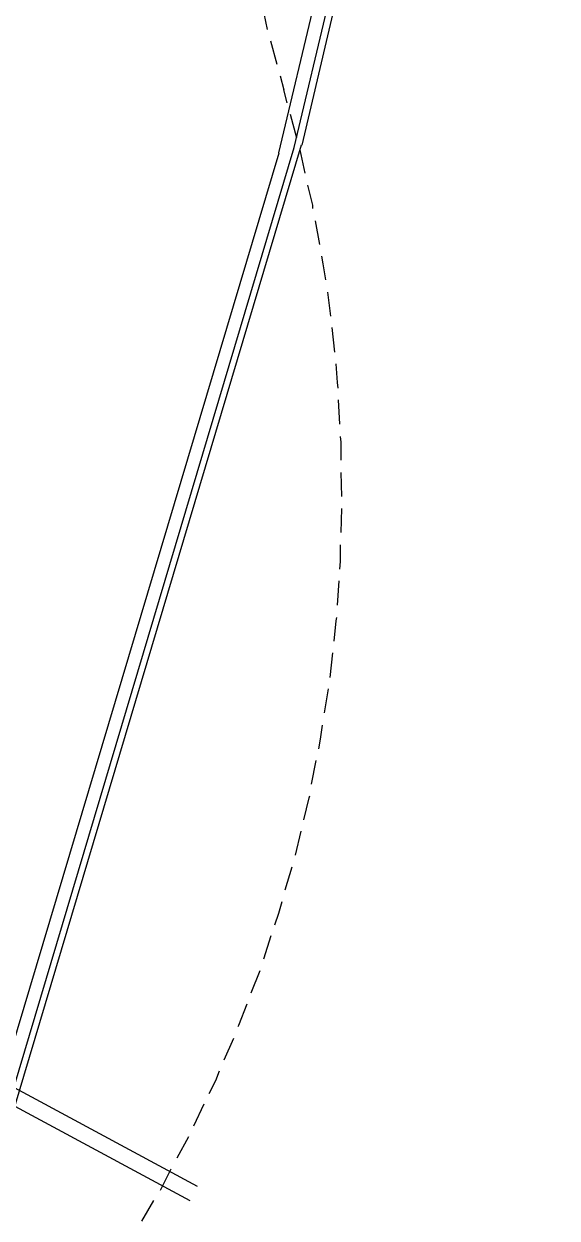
# Model space of a CAD drawing. Header units: feet. Extents: x -84 to 198, y -22 to 181.
# Drawn here: x 124.95 to 135.99, y 35.44 to 60.16 of the extents above; entities that cross this region are included whole.
import ezdxf

# ---------------------------------------------------------------- set-up
doc = ezdxf.new("R2010")
doc.units = ezdxf.units.FT
doc.layers.add('A-LINEA', color=7, linetype='CONTINUOUS')

msp = doc.modelspace()

# ---------------------------------------------------------------- linework, layer by layer
at = {"layer": 'A-LINEA'}
for p, q in [((137.1004, 86.5542), (130.2222, 57.4874)), ((137.3338, 86.3163), (130.5375, 57.5956)), ((137.4552, 86.2021), (130.7014, 57.6475)), ((129.88, 60.5378), (129.9867, 60.0444)), ((130.0533, 59.8044), (130.1867, 59.3244)), ((130.2533, 59.0844), (130.3333, 58.7911)), ((130.4, 58.5244), (130.3333, 58.7911)), ((130.6, 57.7911), (130.4667, 58.2844)), ((121.4492, 27.1432), (130.5472, 57.5985)), ((121.5473, 27.0062), (130.6986, 57.6547)), ((121.2448, 27.4065), (130.2319, 57.4903)), ((130.7733, 57.0711), (130.6667, 57.5511)), ((131.08, 55.5911), (130.9867, 56.0844)), ((131.3067, 54.1111), (131.24, 54.6044)), ((131.3867, 53.3644), (131.3333, 53.8711)), ((131.4933, 51.8711), (131.4667, 52.3778)), ((131.5333, 50.3778), (131.52, 50.8711)), ((131.52, 49.6311), (131.5333, 50.1244)), ((131.44, 48.1244), (131.48, 48.6311)), ((131.2933, 46.6311), (131.3467, 47.1378)), ((131.1733, 45.8978), (131.2533, 46.3911)), ((130.9067, 44.4178), (131, 44.9111)), ((130.5733, 42.9511), (130.6933, 43.4444)), ((130.36, 42.2311), (130.5067, 42.7111)), ((129.92, 40.8044), (130.0667, 41.2844)), ((129.6533, 40.0978), (129.84, 40.5644)), ((122.5733, 39.3111), (128.5333, 36.0978)), ((129.0933, 38.7111), (129.2933, 39.1644)), ((122.4133, 39.0178), (128.3867, 35.8044)), ((128.4667, 37.3511), (128.68, 37.8044)), ((128.12, 36.6844), (128.36, 37.1244)), ((127.3867, 35.3778), (127.64, 35.8044))]:
    msp.add_line(p, q, dxfattribs=at)
for points in [[(130.9333, 56.3378), (130.9333, 56.4044), (130.8267, 56.8178)], [(131.2, 54.8578), (131.1467, 55.1911), (131.12, 55.3511)], [(131.4533, 52.6178), (131.44, 52.7378), (131.4133, 53.1244)], [(131.52, 51.1244), (131.52, 51.4978), (131.5067, 51.6178)], [(131.4933, 48.8711), (131.5067, 49.0311), (131.5067, 49.3778)], [(131.3733, 47.3778), (131.4133, 47.8044), (131.4267, 47.8711)], [(131.0533, 45.1511), (131.0933, 45.3511), (131.1333, 45.6444)], [(130.7467, 43.6844), (130.8533, 44.1378), (130.8667, 44.1778)], [(130.1467, 41.5111), (130.2267, 41.7511), (130.2933, 41.9911)], [(129.3867, 39.4044), (129.4, 39.4311), (129.5733, 39.8711)], [(128.7867, 38.0178), (128.92, 38.2844), (129, 38.4844)], [(127.7733, 36.0178), (127.8133, 36.0844), (128, 36.4578)]]:
    msp.add_lwpolyline(points, dxfattribs=at)

doc.saveas('drawing.dxf')
